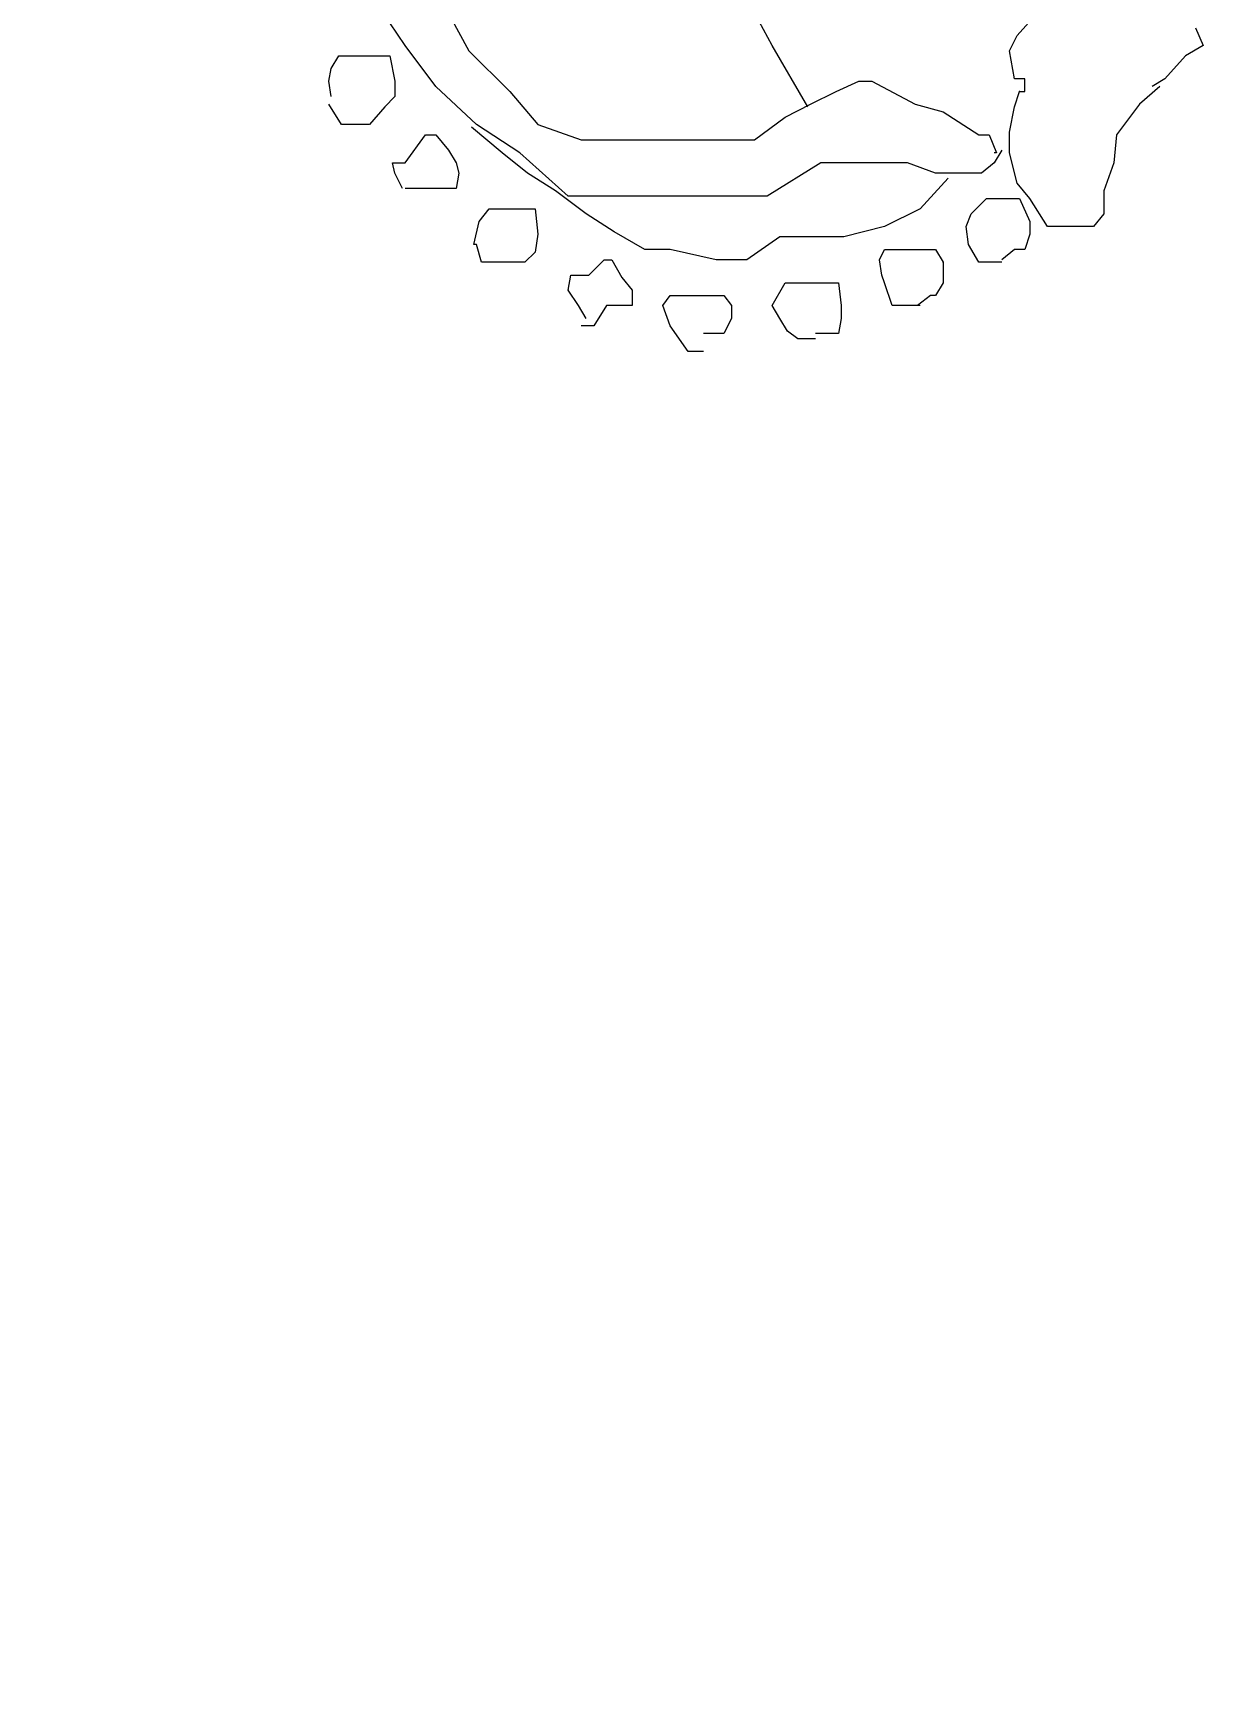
# Model space of a CAD drawing. Extents: x 730354 to 731930, y 4378581 to 4379608.
# Drawn here: x 730377.78 to 730382.45, y 4379430.27 to 4379436.73 of the extents above; entities that cross this region are included whole.
import ezdxf

# ---------------------------------------------------------------- set-up
doc = ezdxf.new("R2010")
doc.units = 0
doc.header["$MEASUREMENT"] = 0
doc.layers.get('0').update_dxf_attribs({"linetype": 'CONTINUOUS'})

msp = doc.modelspace()

# ---------------------------------------------------------------- linework, layer by layer
at = {"color": 7, "linetype": 'CONTINUOUS'}
for p, q in [((730380.68, 4379436.68), (730380.49, 4379437.03)), ((730380.68, 4379436.68), (730380.49, 4379437.03)), ((730379.36, 4379436.9), (730379.49, 4379436.66)), ((730379.36, 4379436.9), (730379.49, 4379436.66)), ((730379.24, 4379436.68), (730379.12, 4379436.86)), ((730379.24, 4379436.68), (730379.12, 4379436.86)), ((730381.64, 4379436.72), (730381.73, 4379436.82)), ((730381.64, 4379436.72), (730381.73, 4379436.82)), ((730381.61, 4379436.66), (730381.64, 4379436.72)), ((730381.61, 4379436.66), (730381.64, 4379436.72)), ((730382.34, 4379436.75), (730382.37, 4379436.68)), ((730382.34, 4379436.75), (730382.37, 4379436.68)), ((730379.36, 4379436.52), (730379.24, 4379436.68)), ((730379.36, 4379436.52), (730379.24, 4379436.68)), ((730379.49, 4379436.66), (730379.65, 4379436.5)), ((730379.49, 4379436.66), (730379.65, 4379436.5)), ((730380.82, 4379436.44), (730380.68, 4379436.68)), ((730380.82, 4379436.44), (730380.68, 4379436.68)), ((730381.63, 4379436.55), (730381.61, 4379436.66)), ((730381.63, 4379436.55), (730381.61, 4379436.66)), ((730382.37, 4379436.68), (730382.3, 4379436.64)), ((730382.37, 4379436.68), (730382.3, 4379436.64)), ((730378.94, 4379436.54), (730378.95, 4379436.59)), ((730378.94, 4379436.54), (730378.95, 4379436.59)), ((730378.95, 4379436.59), (730378.98, 4379436.64)), ((730378.95, 4379436.59), (730378.98, 4379436.64)), ((730378.98, 4379436.64), (730379.04, 4379436.64)), ((730378.98, 4379436.64), (730379.04, 4379436.64)), ((730379.04, 4379436.64), (730379.08, 4379436.64)), ((730379.04, 4379436.64), (730379.08, 4379436.64)), ((730379.08, 4379436.64), (730379.14, 4379436.64)), ((730379.08, 4379436.64), (730379.14, 4379436.64)), ((730379.14, 4379436.64), (730379.18, 4379436.64)), ((730379.14, 4379436.64), (730379.18, 4379436.64)), ((730379.18, 4379436.64), (730379.2, 4379436.54)), ((730379.18, 4379436.64), (730379.2, 4379436.54)), ((730382.3, 4379436.64), (730382.22, 4379436.55)), ((730382.3, 4379436.64), (730382.22, 4379436.55)), ((730378.95, 4379436.48), (730378.94, 4379436.54)), ((730378.95, 4379436.48), (730378.94, 4379436.54)), ((730379.2, 4379436.54), (730379.2, 4379436.48)), ((730379.2, 4379436.54), (730379.2, 4379436.48)), ((730379.52, 4379436.37), (730379.36, 4379436.52)), ((730379.52, 4379436.37), (730379.36, 4379436.52)), ((730380.93, 4379436.5), (730381.02, 4379436.54)), ((730380.93, 4379436.5), (730381.02, 4379436.54)), ((730381.02, 4379436.54), (730381.07, 4379436.54)), ((730381.02, 4379436.54), (730381.07, 4379436.54)), ((730381.07, 4379436.54), (730381.24, 4379436.45)), ((730381.07, 4379436.54), (730381.24, 4379436.45)), ((730381.67, 4379436.55), (730381.63, 4379436.55)), ((730381.67, 4379436.55), (730381.63, 4379436.55)), ((730381.67, 4379436.5), (730381.67, 4379436.55)), ((730381.67, 4379436.5), (730381.67, 4379436.55)), ((730382.2, 4379436.52), (730382.12, 4379436.45)), ((730382.2, 4379436.52), (730382.12, 4379436.45)), ((730382.22, 4379436.55), (730382.17, 4379436.52)), ((730382.22, 4379436.55), (730382.17, 4379436.52)), ((730378.99, 4379436.37), (730378.94, 4379436.45)), ((730378.99, 4379436.37), (730378.94, 4379436.45)), ((730379.2, 4379436.48), (730379.16, 4379436.44)), ((730379.2, 4379436.48), (730379.16, 4379436.44)), ((730379.65, 4379436.5), (730379.76, 4379436.37)), ((730379.65, 4379436.5), (730379.76, 4379436.37)), ((730380.73, 4379436.4), (730380.83, 4379436.45)), ((730380.73, 4379436.4), (730380.83, 4379436.45)), ((730380.83, 4379436.45), (730380.93, 4379436.5)), ((730380.83, 4379436.45), (730380.93, 4379436.5)), ((730381.24, 4379436.45), (730381.35, 4379436.42)), ((730381.24, 4379436.45), (730381.35, 4379436.42)), ((730381.63, 4379436.44), (730381.65, 4379436.5)), ((730381.63, 4379436.44), (730381.65, 4379436.5)), ((730381.65, 4379436.5), (730381.67, 4379436.5)), ((730381.65, 4379436.5), (730381.67, 4379436.5)), ((730382.12, 4379436.45), (730382.03, 4379436.33)), ((730382.12, 4379436.45), (730382.03, 4379436.33)), ((730379.16, 4379436.44), (730379.1, 4379436.37)), ((730379.16, 4379436.44), (730379.1, 4379436.37)), ((730380.61, 4379436.31), (730380.73, 4379436.4)), ((730380.61, 4379436.31), (730380.73, 4379436.4)), ((730381.35, 4379436.42), (730381.49, 4379436.33)), ((730381.35, 4379436.42), (730381.49, 4379436.33)), ((730381.61, 4379436.34), (730381.63, 4379436.44)), ((730381.61, 4379436.34), (730381.63, 4379436.44)), ((730379.06, 4379436.37), (730378.99, 4379436.37)), ((730379.06, 4379436.37), (730378.99, 4379436.37)), ((730379.1, 4379436.37), (730379.06, 4379436.37)), ((730379.1, 4379436.37), (730379.06, 4379436.37)), ((730379.24, 4379436.22), (730379.32, 4379436.33)), ((730379.24, 4379436.22), (730379.32, 4379436.33)), ((730379.32, 4379436.33), (730379.36, 4379436.33)), ((730379.32, 4379436.33), (730379.36, 4379436.33)), ((730379.36, 4379436.33), (730379.41, 4379436.27)), ((730379.36, 4379436.33), (730379.41, 4379436.27)), ((730379.62, 4379436.26), (730379.5, 4379436.36)), ((730379.62, 4379436.26), (730379.5, 4379436.36)), ((730379.69, 4379436.26), (730379.52, 4379436.37)), ((730379.69, 4379436.26), (730379.52, 4379436.37)), ((730379.76, 4379436.37), (730379.93, 4379436.31)), ((730379.76, 4379436.37), (730379.93, 4379436.31)), ((730381.49, 4379436.33), (730381.53, 4379436.33)), ((730381.49, 4379436.33), (730381.53, 4379436.33)), ((730381.53, 4379436.33), (730381.56, 4379436.26)), ((730381.53, 4379436.33), (730381.56, 4379436.26)), ((730381.61, 4379436.26), (730381.61, 4379436.34)), ((730381.61, 4379436.26), (730381.61, 4379436.34)), ((730382.03, 4379436.33), (730382.02, 4379436.22)), ((730382.03, 4379436.33), (730382.02, 4379436.22)), ((730379.41, 4379436.27), (730379.44, 4379436.22)), ((730379.41, 4379436.27), (730379.44, 4379436.22)), ((730379.72, 4379436.18), (730379.62, 4379436.26)), ((730379.72, 4379436.18), (730379.62, 4379436.26)), ((730379.88, 4379436.09), (730379.69, 4379436.26)), ((730379.88, 4379436.09), (730379.69, 4379436.26)), ((730379.93, 4379436.31), (730380.12, 4379436.31)), ((730379.93, 4379436.31), (730380.12, 4379436.31)), ((730380.12, 4379436.31), (730380.32, 4379436.31)), ((730380.12, 4379436.31), (730380.32, 4379436.31)), ((730380.32, 4379436.31), (730380.46, 4379436.31)), ((730380.32, 4379436.31), (730380.46, 4379436.31)), ((730380.46, 4379436.31), (730380.61, 4379436.31)), ((730380.46, 4379436.31), (730380.61, 4379436.31)), ((730381.58, 4379436.27), (730381.55, 4379436.22)), ((730381.58, 4379436.27), (730381.55, 4379436.22)), ((730381.56, 4379436.26), (730381.55, 4379436.26)), ((730381.56, 4379436.26), (730381.55, 4379436.26)), ((730381.64, 4379436.14), (730381.61, 4379436.26)), ((730381.64, 4379436.14), (730381.61, 4379436.26)), ((730379.2, 4379436.18), (730379.19, 4379436.22)), ((730379.19, 4379436.22), (730379.21, 4379436.22)), ((730379.2, 4379436.18), (730379.19, 4379436.22)), ((730379.19, 4379436.22), (730379.21, 4379436.22)), ((730379.21, 4379436.22), (730379.24, 4379436.22)), ((730379.21, 4379436.22), (730379.24, 4379436.22)), ((730379.44, 4379436.22), (730379.45, 4379436.18)), ((730379.44, 4379436.22), (730379.45, 4379436.18)), ((730380.87, 4379436.22), (730380.66, 4379436.09)), ((730380.87, 4379436.22), (730380.66, 4379436.09)), ((730381.03, 4379436.22), (730380.87, 4379436.22)), ((730381.03, 4379436.22), (730380.87, 4379436.22)), ((730381.1, 4379436.22), (730381.03, 4379436.22)), ((730381.1, 4379436.22), (730381.03, 4379436.22)), ((730381.21, 4379436.22), (730381.1, 4379436.22)), ((730381.21, 4379436.22), (730381.1, 4379436.22)), ((730381.32, 4379436.18), (730381.21, 4379436.22)), ((730381.32, 4379436.18), (730381.21, 4379436.22)), ((730381.55, 4379436.22), (730381.5, 4379436.18)), ((730381.55, 4379436.22), (730381.5, 4379436.18)), ((730382.02, 4379436.22), (730381.98, 4379436.11)), ((730382.02, 4379436.22), (730381.98, 4379436.11)), ((730379.23, 4379436.12), (730379.2, 4379436.18)), ((730379.23, 4379436.12), (730379.2, 4379436.18)), ((730379.45, 4379436.18), (730379.44, 4379436.12)), ((730379.45, 4379436.18), (730379.44, 4379436.12)), ((730379.83, 4379436.11), (730379.72, 4379436.18)), ((730379.83, 4379436.11), (730379.72, 4379436.18)), ((730381.37, 4379436.16), (730381.26, 4379436.04)), ((730381.37, 4379436.16), (730381.26, 4379436.04)), ((730381.42, 4379436.18), (730381.32, 4379436.18)), ((730381.42, 4379436.18), (730381.32, 4379436.18)), ((730381.5, 4379436.18), (730381.42, 4379436.18)), ((730381.5, 4379436.18), (730381.42, 4379436.18)), ((730381.69, 4379436.08), (730381.64, 4379436.14)), ((730381.69, 4379436.08), (730381.64, 4379436.14)), ((730379.28, 4379436.12), (730379.24, 4379436.12)), ((730379.28, 4379436.12), (730379.24, 4379436.12)), ((730379.32, 4379436.12), (730379.28, 4379436.12)), ((730379.32, 4379436.12), (730379.28, 4379436.12)), ((730379.39, 4379436.12), (730379.32, 4379436.12)), ((730379.39, 4379436.12), (730379.32, 4379436.12)), ((730379.44, 4379436.12), (730379.39, 4379436.12)), ((730379.44, 4379436.12), (730379.39, 4379436.12)), ((730379.95, 4379436.02), (730379.83, 4379436.11)), ((730379.95, 4379436.02), (730379.83, 4379436.11)), ((730380.03, 4379436.09), (730379.88, 4379436.09)), ((730380.03, 4379436.09), (730379.88, 4379436.09)), ((730380.26, 4379436.09), (730380.03, 4379436.09)), ((730380.26, 4379436.09), (730380.03, 4379436.09)), ((730380.46, 4379436.09), (730380.26, 4379436.09)), ((730380.46, 4379436.09), (730380.26, 4379436.09)), ((730380.66, 4379436.09), (730380.46, 4379436.09)), ((730380.66, 4379436.09), (730380.46, 4379436.09)), ((730381.46, 4379436.02), (730381.52, 4379436.08)), ((730381.46, 4379436.02), (730381.52, 4379436.08)), ((730381.52, 4379436.08), (730381.58, 4379436.08)), ((730381.52, 4379436.08), (730381.58, 4379436.08)), ((730381.58, 4379436.08), (730381.65, 4379436.08)), ((730381.58, 4379436.08), (730381.65, 4379436.08)), ((730381.65, 4379436.08), (730381.69, 4379435.99)), ((730381.65, 4379436.08), (730381.69, 4379435.99)), ((730381.76, 4379435.97), (730381.69, 4379436.08)), ((730381.76, 4379435.97), (730381.69, 4379436.08)), ((730381.98, 4379436.11), (730381.98, 4379436.02)), ((730381.98, 4379436.11), (730381.98, 4379436.02)), ((730379.53, 4379435.99), (730379.57, 4379436.04)), ((730379.53, 4379435.99), (730379.57, 4379436.04)), ((730379.57, 4379436.04), (730379.62, 4379436.04)), ((730379.57, 4379436.04), (730379.62, 4379436.04)), ((730379.62, 4379436.04), (730379.67, 4379436.04)), ((730379.62, 4379436.04), (730379.67, 4379436.04)), ((730379.67, 4379436.04), (730379.71, 4379436.04)), ((730379.67, 4379436.04), (730379.71, 4379436.04)), ((730379.71, 4379436.04), (730379.75, 4379436.04)), ((730379.71, 4379436.04), (730379.75, 4379436.04)), ((730379.75, 4379436.04), (730379.76, 4379435.94)), ((730379.75, 4379436.04), (730379.76, 4379435.94)), ((730380.06, 4379435.95), (730379.95, 4379436.02)), ((730380.06, 4379435.95), (730379.95, 4379436.02)), ((730381.26, 4379436.04), (730381.12, 4379435.97)), ((730381.26, 4379436.04), (730381.12, 4379435.97)), ((730381.44, 4379435.97), (730381.46, 4379436.02)), ((730381.44, 4379435.97), (730381.46, 4379436.02)), ((730381.98, 4379436.02), (730381.94, 4379435.97)), ((730381.98, 4379436.02), (730381.94, 4379435.97)), ((730379.51, 4379435.9), (730379.53, 4379435.99)), ((730379.51, 4379435.9), (730379.53, 4379435.99)), ((730379.76, 4379435.94), (730379.75, 4379435.87)), ((730379.76, 4379435.94), (730379.75, 4379435.87)), ((730380.18, 4379435.88), (730380.06, 4379435.95)), ((730380.18, 4379435.88), (730380.06, 4379435.95)), ((730381.12, 4379435.97), (730380.96, 4379435.93)), ((730381.12, 4379435.97), (730380.96, 4379435.93)), ((730381.45, 4379435.9), (730381.44, 4379435.97)), ((730381.45, 4379435.9), (730381.44, 4379435.97)), ((730381.69, 4379435.94), (730381.67, 4379435.88)), ((730381.69, 4379435.94), (730381.67, 4379435.88)), ((730381.69, 4379435.99), (730381.69, 4379435.94)), ((730381.69, 4379435.99), (730381.69, 4379435.94)), ((730381.83, 4379435.97), (730381.76, 4379435.97)), ((730381.83, 4379435.97), (730381.76, 4379435.97)), ((730381.89, 4379435.97), (730381.83, 4379435.97)), ((730381.89, 4379435.97), (730381.83, 4379435.97)), ((730381.94, 4379435.97), (730381.89, 4379435.97)), ((730381.94, 4379435.97), (730381.89, 4379435.97)), ((730379.52, 4379435.9), (730379.51, 4379435.9)), ((730379.52, 4379435.9), (730379.51, 4379435.9)), ((730379.54, 4379435.83), (730379.52, 4379435.9)), ((730379.54, 4379435.83), (730379.52, 4379435.9)), ((730379.75, 4379435.87), (730379.71, 4379435.83)), ((730379.75, 4379435.87), (730379.71, 4379435.83)), ((730380.28, 4379435.88), (730380.18, 4379435.88)), ((730380.28, 4379435.88), (730380.18, 4379435.88)), ((730380.46, 4379435.84), (730380.28, 4379435.88)), ((730380.46, 4379435.84), (730380.28, 4379435.88)), ((730380.71, 4379435.93), (730380.58, 4379435.84)), ((730380.71, 4379435.93), (730380.58, 4379435.84)), ((730380.84, 4379435.93), (730380.71, 4379435.93)), ((730380.84, 4379435.93), (730380.71, 4379435.93)), ((730380.96, 4379435.93), (730380.84, 4379435.93)), ((730380.96, 4379435.93), (730380.84, 4379435.93)), ((730381.1, 4379435.84), (730381.12, 4379435.88)), ((730381.1, 4379435.84), (730381.12, 4379435.88)), ((730381.12, 4379435.88), (730381.17, 4379435.88)), ((730381.12, 4379435.88), (730381.17, 4379435.88)), ((730381.17, 4379435.88), (730381.22, 4379435.88)), ((730381.17, 4379435.88), (730381.22, 4379435.88)), ((730381.22, 4379435.88), (730381.26, 4379435.88)), ((730381.22, 4379435.88), (730381.26, 4379435.88)), ((730381.26, 4379435.88), (730381.32, 4379435.88)), ((730381.26, 4379435.88), (730381.32, 4379435.88)), ((730381.32, 4379435.88), (730381.35, 4379435.83)), ((730381.32, 4379435.88), (730381.35, 4379435.83)), ((730381.49, 4379435.83), (730381.45, 4379435.9)), ((730381.49, 4379435.83), (730381.45, 4379435.9)), ((730381.63, 4379435.88), (730381.58, 4379435.84)), ((730381.63, 4379435.88), (730381.58, 4379435.84)), ((730381.67, 4379435.88), (730381.63, 4379435.88)), ((730381.67, 4379435.88), (730381.63, 4379435.88)), ((730379.59, 4379435.83), (730379.54, 4379435.83)), ((730379.59, 4379435.83), (730379.54, 4379435.83)), ((730379.65, 4379435.83), (730379.59, 4379435.83)), ((730379.65, 4379435.83), (730379.59, 4379435.83)), ((730379.71, 4379435.83), (730379.65, 4379435.83)), ((730379.71, 4379435.83), (730379.65, 4379435.83)), ((730379.96, 4379435.78), (730380.02, 4379435.84)), ((730379.96, 4379435.78), (730380.02, 4379435.84)), ((730380.02, 4379435.84), (730380.05, 4379435.84)), ((730380.02, 4379435.84), (730380.05, 4379435.84)), ((730380.05, 4379435.84), (730380.09, 4379435.77)), ((730380.05, 4379435.84), (730380.09, 4379435.77)), ((730380.58, 4379435.84), (730380.46, 4379435.84)), ((730380.58, 4379435.84), (730380.46, 4379435.84)), ((730381.11, 4379435.78), (730381.1, 4379435.84)), ((730381.11, 4379435.78), (730381.1, 4379435.84)), ((730381.35, 4379435.83), (730381.35, 4379435.75)), ((730381.35, 4379435.83), (730381.35, 4379435.75)), ((730381.53, 4379435.83), (730381.49, 4379435.83)), ((730381.53, 4379435.83), (730381.49, 4379435.83)), ((730381.58, 4379435.83), (730381.53, 4379435.83)), ((730381.58, 4379435.83), (730381.53, 4379435.83)), ((730379.88, 4379435.72), (730379.89, 4379435.78)), ((730379.88, 4379435.72), (730379.89, 4379435.78)), ((730379.89, 4379435.78), (730379.96, 4379435.78)), ((730379.89, 4379435.78), (730379.96, 4379435.78)), ((730380.09, 4379435.77), (730380.13, 4379435.72)), ((730380.09, 4379435.77), (730380.13, 4379435.72)), ((730380.68, 4379435.66), (730380.73, 4379435.75)), ((730380.68, 4379435.66), (730380.73, 4379435.75)), ((730380.73, 4379435.75), (730380.78, 4379435.75)), ((730380.73, 4379435.75), (730380.78, 4379435.75)), ((730380.78, 4379435.75), (730380.86, 4379435.75)), ((730380.78, 4379435.75), (730380.86, 4379435.75)), ((730380.86, 4379435.75), (730380.9, 4379435.75)), ((730380.86, 4379435.75), (730380.9, 4379435.75)), ((730380.9, 4379435.75), (730380.94, 4379435.75)), ((730380.9, 4379435.75), (730380.94, 4379435.75)), ((730380.94, 4379435.75), (730380.95, 4379435.66)), ((730380.94, 4379435.75), (730380.95, 4379435.66)), ((730381.12, 4379435.75), (730381.11, 4379435.78)), ((730381.12, 4379435.75), (730381.11, 4379435.78)), ((730381.15, 4379435.66), (730381.12, 4379435.75)), ((730381.15, 4379435.66), (730381.12, 4379435.75)), ((730381.35, 4379435.75), (730381.32, 4379435.7)), ((730381.35, 4379435.75), (730381.32, 4379435.7)), ((730379.92, 4379435.66), (730379.88, 4379435.72)), ((730379.92, 4379435.66), (730379.88, 4379435.72)), ((730380.13, 4379435.72), (730380.13, 4379435.66)), ((730380.13, 4379435.72), (730380.13, 4379435.66)), ((730380.25, 4379435.66), (730380.28, 4379435.7)), ((730380.25, 4379435.66), (730380.28, 4379435.7)), ((730380.28, 4379435.7), (730380.32, 4379435.7)), ((730380.28, 4379435.7), (730380.32, 4379435.7)), ((730380.32, 4379435.7), (730380.37, 4379435.7)), ((730380.32, 4379435.7), (730380.37, 4379435.7)), ((730380.37, 4379435.7), (730380.42, 4379435.7)), ((730380.37, 4379435.7), (730380.42, 4379435.7)), ((730380.42, 4379435.7), (730380.46, 4379435.7)), ((730380.42, 4379435.7), (730380.46, 4379435.7)), ((730380.46, 4379435.7), (730380.49, 4379435.7)), ((730380.46, 4379435.7), (730380.49, 4379435.7)), ((730380.49, 4379435.7), (730380.52, 4379435.66)), ((730380.49, 4379435.7), (730380.52, 4379435.66)), ((730381.3, 4379435.7), (730381.25, 4379435.66)), ((730381.3, 4379435.7), (730381.25, 4379435.66)), ((730381.32, 4379435.7), (730381.3, 4379435.7)), ((730381.32, 4379435.7), (730381.3, 4379435.7)), ((730379.95, 4379435.61), (730379.92, 4379435.66)), ((730379.95, 4379435.61), (730379.92, 4379435.66)), ((730380.03, 4379435.66), (730379.98, 4379435.58)), ((730380.03, 4379435.66), (730379.98, 4379435.58)), ((730380.08, 4379435.66), (730380.03, 4379435.66)), ((730380.08, 4379435.66), (730380.03, 4379435.66)), ((730380.13, 4379435.66), (730380.08, 4379435.66)), ((730380.13, 4379435.66), (730380.08, 4379435.66)), ((730380.28, 4379435.58), (730380.25, 4379435.66)), ((730380.28, 4379435.58), (730380.25, 4379435.66)), ((730380.52, 4379435.61), (730380.49, 4379435.55)), ((730380.52, 4379435.61), (730380.49, 4379435.55)), ((730380.52, 4379435.66), (730380.52, 4379435.61)), ((730380.52, 4379435.66), (730380.52, 4379435.61)), ((730380.71, 4379435.61), (730380.68, 4379435.66)), ((730380.71, 4379435.61), (730380.68, 4379435.66)), ((730380.74, 4379435.56), (730380.71, 4379435.61)), ((730380.74, 4379435.56), (730380.71, 4379435.61)), ((730380.95, 4379435.61), (730380.94, 4379435.55)), ((730380.95, 4379435.61), (730380.94, 4379435.55)), ((730380.95, 4379435.66), (730380.95, 4379435.61)), ((730380.95, 4379435.66), (730380.95, 4379435.61)), ((730381.19, 4379435.66), (730381.15, 4379435.66)), ((730381.19, 4379435.66), (730381.15, 4379435.66)), ((730381.26, 4379435.66), (730381.19, 4379435.66)), ((730381.26, 4379435.66), (730381.19, 4379435.66)), ((730379.98, 4379435.58), (730379.93, 4379435.58)), ((730379.98, 4379435.58), (730379.93, 4379435.58)), ((730380.35, 4379435.48), (730380.28, 4379435.58)), ((730380.35, 4379435.48), (730380.28, 4379435.58)), ((730380.46, 4379435.55), (730380.41, 4379435.55)), ((730380.46, 4379435.55), (730380.41, 4379435.55)), ((730380.49, 4379435.55), (730380.46, 4379435.55)), ((730380.49, 4379435.55), (730380.46, 4379435.55)), ((730380.78, 4379435.53), (730380.74, 4379435.56)), ((730380.78, 4379435.53), (730380.74, 4379435.56)), ((730380.9, 4379435.55), (730380.85, 4379435.55)), ((730380.9, 4379435.55), (730380.85, 4379435.55)), ((730380.94, 4379435.55), (730380.9, 4379435.55)), ((730380.94, 4379435.55), (730380.9, 4379435.55)), ((730380.41, 4379435.48), (730380.35, 4379435.48)), ((730380.41, 4379435.48), (730380.35, 4379435.48)), ((730380.85, 4379435.53), (730380.78, 4379435.53)), ((730380.85, 4379435.53), (730380.78, 4379435.53))]:
    msp.add_line(p, q, dxfattribs=at)
for p in [(730381.65, 4379436.5), (730381.65, 4379436.5), (730381.35, 4379435.83), (730381.35, 4379435.83), (730379.88, 4379435.72), (730379.88, 4379435.72)]:
    msp.add_point(p, dxfattribs=at)

# ---------------------------------------------------------------- meshes
mesh = msp.add_polyface(dxfattribs=at)
corners = [(730354.5, 4378581), (730354.5, 4378581), (730354.5, 4378771.9618), (730662.5, 4378581), (730354.5, 4378946.4935), (730944, 4378581), (730354.5, 4379607.5), (730944, 4379242.0065), (730944, 4379607.5)]
mesh.append_faces([[corners[k] for k in face] for face in [(0, 1, 3, 2), (2, 3, 5, 4), (4, 5, 7, 6), (6, 7, 8, 8)]], dxfattribs={"vtx0": -1, "vtx2": -1, "color": 7})
mesh = msp.add_polyface(dxfattribs=at)
corners = [(730364.5, 4379421), (730364.5, 4379421), (730364.5, 4379595.2713), (730645.58, 4379421), (730364.5, 4379601.5), (730645.58, 4379427.2287), (730645.58, 4379601.5)]
mesh.append_faces([[corners[k] for k in face] for face in [(0, 1, 3, 2), (2, 3, 5, 4), (4, 5, 6, 6)]], dxfattribs={"vtx0": -1, "vtx2": -1, "color": 7})

doc.saveas('drawing.dxf')
